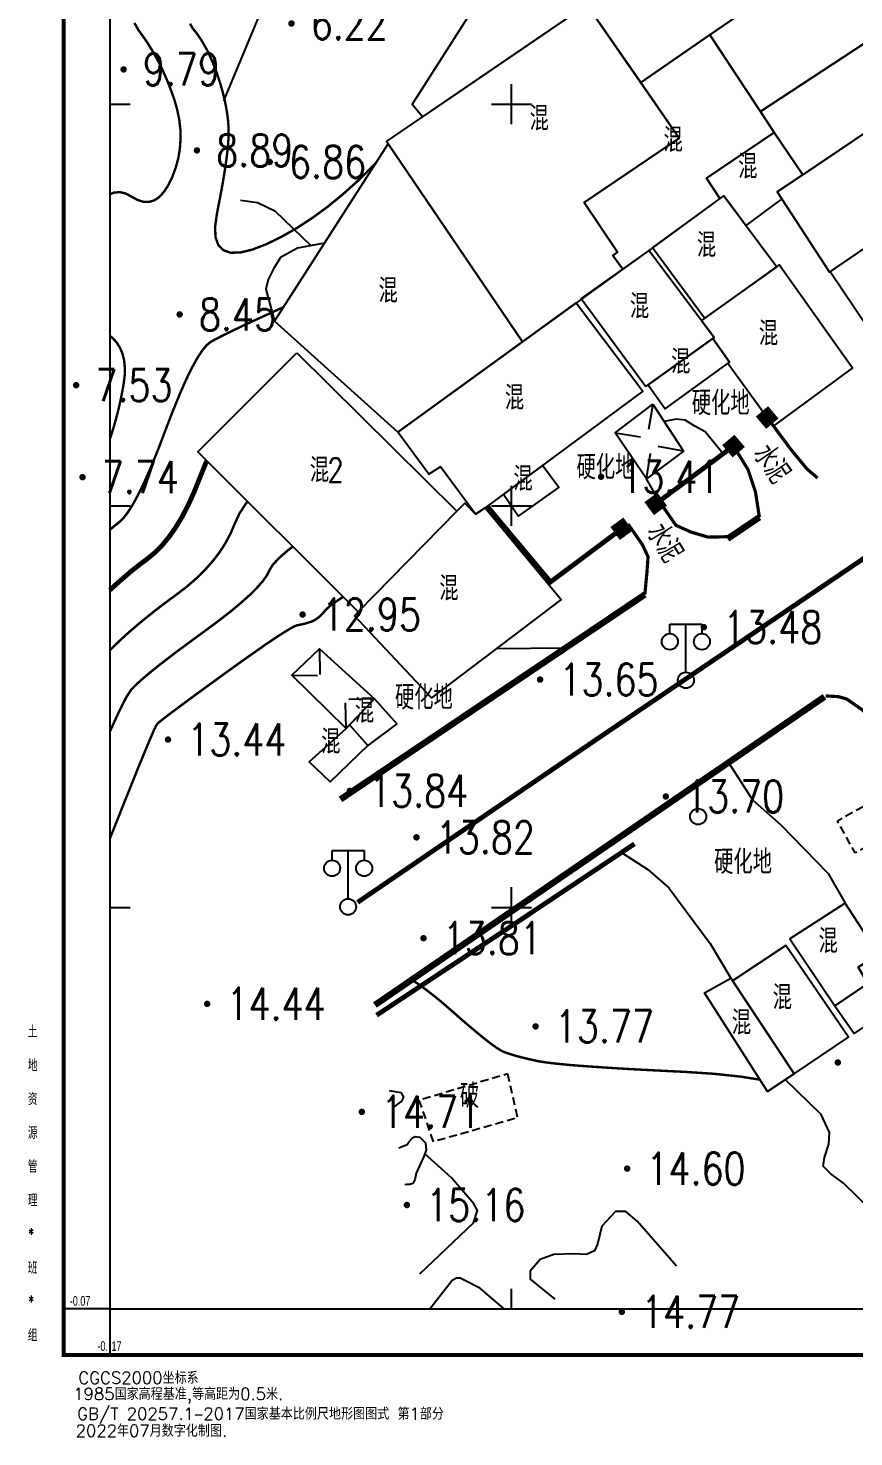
# Model space of a CAD drawing. Extents: x -181 to 86, y -86 to 200.
# Drawn here: x -180.2 to -77.4, y -85.9 to 89.5 of the extents above; entities that cross this region are included whole.
import ezdxf
from ezdxf.enums import TextEntityAlignment as Align

# ---------------------------------------------------------------- set-up
doc = ezdxf.new("R2010")
doc.units = 0
doc.header["$LTSCALE"] = 0.5
doc.linetypes.add('X2', pattern=[10, 8, -2])
doc.linetypes.add('X5', pattern=[3, 2, -1])
doc.layers.get('0').update_dxf_attribs({"linetype": 'CONTINUOUS'})
for name, color, linetype in [('DGX', 2, 'CONTINUOUS'), ('DLDW', 11, 'CONTINUOUS'), ('DLSS', 4, 'CONTINUOUS'), ('GCD', 1, 'CONTINUOUS'), ('GXYZ', 2, 'CONTINUOUS'), ('JMD', 6, 'CONTINUOUS'), ('TK', 7, 'CONTINUOUS'), ('ZBTZ', 3, 'CONTINUOUS'), ('ZJ', 7, 'CONTINUOUS')]:
    doc.layers.add(name, color=color, linetype=linetype)
doc.styles.add('HZ', font='rs.shx', dxfattribs={"width": 0.8, "bigfont": 'hztxt.shx'})
doc.styles.add('中等线体', font='')
doc.styles.get('中等线体').set_extended_font_data('FZZhongDengXian-Z07S')
doc.linetypes.add('1161', pattern='A,0,[149,AAA.SHX,S=0.15,R=0,X=0,Y=0],-1.6', length=1.6)
doc.linetypes.add('443', pattern='A,5,[169,AAA.SHX,S=0.83,R=0,X=0,Y=0],5', length=10)

# ---------------------------------------------------------------- blocks, each defined once
blk = doc.blocks.new('GC200')
at = {"linetype": 'Continuous', "const_width": 0.2, "flags": 128}
blk.add_lwpolyline([(-0.1, 0, 1), (0.1, 0, 1)], format="xyb", close=True, dxfattribs=at)
blk = doc.blocks.new('gc002')
at = {"const_width": 1}
blk.add_lwpolyline([(-0.5, 0), (0.5, 0)], dxfattribs=at)
blk = doc.blocks.new('gc097')
for p, q in [((-1, 2.9), (-1, 3.5)), ((-1, 3.5), (1, 3.5)), ((0, 0.5), (0, 3.5)), ((1, 3.5), (1, 2.9))]:
    blk.add_line(p, q)
for centre in [(-1, 2.4), (1, 2.4), (0, 0)]:
    blk.add_circle(centre, 0.5)
blk = doc.blocks.new('gc170')
at = {"linetype": 'Continuous'}
blk.add_circle((0, 0), 0.5, dxfattribs=at)

msp = doc.modelspace()

# ---------------------------------------------------------------- linework, layer by layer
at = {"layer": 'DGX', "linetype": 'Continuous', "const_width": 0.3, "flags": 128}
for points, elevation in [([(-166.96, 90.14), (-166.44, 89.21), (-165.76, 88.28), (-165.12, 87.32), (-164.51, 86.3), (-163.93, 85.25), (-163.39, 84.14), (-162.89, 82.99), (-162.42, 81.8), (-161.98, 80.56), (-161.62, 79.3), (-161.37, 78.06), (-161.23, 76.83), (-161.21, 75.62), (-161.3, 74.43), (-161.5, 73.25), (-161.82, 72.08), (-162.24, 70.94), (-162.75, 69.9), (-163.29, 69.07), (-163.86, 68.45), (-164.47, 68.04), (-165.12, 67.84), (-165.8, 67.84), (-166.52, 68.06), (-167.28, 68.48), (-168.04, 68.89), (-168.79, 69.06), (-169.52, 68.99), (-170, 68.79)], 9), ([(-160.03, 90.03), (-159.69, 89.44), (-159.22, 88.86), (-158.78, 88.23), (-158.36, 87.54), (-157.95, 86.81), (-157.57, 86.03), (-157.2, 85.19), (-156.85, 84.31), (-156.52, 83.37), (-156.22, 82.42), (-155.96, 81.5), (-155.74, 80.61), (-155.56, 79.75), (-155.42, 78.91), (-155.31, 78.1), (-155.25, 77.32), (-155.23, 76.57), (-155.24, 75.77), (-155.31, 74.83), (-155.42, 73.76), (-155.58, 72.55), (-155.79, 71.21), (-156.04, 69.74), (-156.34, 68.13), (-156.68, 66.39), (-156.91, 64.75), (-156.86, 63.45), (-156.51, 62.47), (-155.89, 61.83), (-154.98, 61.51), (-153.78, 61.54), (-152.3, 61.89), (-150.54, 62.57), (-148.64, 63.5), (-146.74, 64.58), (-144.84, 65.82), (-142.95, 67.2), (-141.06, 68.74), (-139.17, 70.43), (-137.29, 72.28), (-136.88, 72.72)], 8), ([(-170, 27.02), (-169.52, 27.43), (-168.93, 27.89), (-168.37, 28.41), (-167.77, 29.19), (-167.11, 30.23), (-166.41, 31.53), (-165.66, 33.09), (-164.86, 34.91), (-164.01, 36.99), (-163.12, 39.34), (-162.22, 41.68), (-161.38, 43.74), (-160.6, 45.54), (-159.86, 47.06), (-159.18, 48.3), (-158.55, 49.28), (-157.98, 49.98), (-157.46, 50.41), (-156.84, 50.75), (-156, 51.18), (-154.92, 51.71), (-153.61, 52.34), (-152.07, 53.06), (-150.29, 53.87), (-148.4, 54.73)], 9), ([(-170, 51.15), (-169.66, 50.88), (-169.15, 50.31), (-168.74, 49.66), (-168.44, 48.93), (-168.24, 48.13), (-168.15, 47.25), (-168.16, 46.3), (-168.28, 45.27), (-168.47, 44.2), (-168.68, 43.14), (-168.92, 42.09), (-169.19, 41.03), (-169.48, 39.98), (-169.8, 38.94), (-170, 38.33)], 8), ([(-170, 12.01), (-169.64, 12.38), (-168.75, 13.24), (-167.78, 14.13), (-166.73, 15.04), (-165.61, 15.97), (-164.42, 16.92), (-163.15, 17.89), (-161.81, 18.88), (-160.48, 19.89), (-159.28, 20.93), (-158.19, 22), (-157.21, 23.1), (-156.35, 24.22), (-155.61, 25.37), (-154.98, 26.56), (-154.47, 27.76), (-153.9, 29), (-153.1, 30.24), (-152.86, 30.54)], 11), ([(-170, 1.91), (-168.89, 4.34), (-167.94, 6.21), (-167.31, 7.17), (-166.76, 7.71), (-166.05, 8.36), (-165.17, 9.11), (-164.12, 9.96), (-162.9, 10.91), (-161.52, 11.96), (-159.96, 13.11), (-158.24, 14.37), (-156.54, 15.63), (-155.03, 16.8), (-153.72, 17.89), (-152.61, 18.88), (-151.7, 19.79), (-150.98, 20.61), (-150.46, 21.34), (-150.14, 21.98), (-149.73, 22.65), (-148.96, 23.49), (-147.81, 24.49), (-147.23, 24.92)], 12), ([(-170, -11.41), (-168.39, -7.37), (-166.65, -3.03), (-165.36, 0.11), (-164.53, 2.06), (-164.16, 2.81), (-163.9, 3.04), (-163.41, 3.43), (-162.69, 3.99), (-161.74, 4.7), (-160.55, 5.58), (-159.14, 6.62), (-157.49, 7.82), (-155.61, 9.19), (-153.73, 10.54), (-152.06, 11.72), (-150.62, 12.73), (-149.39, 13.56), (-148.38, 14.21), (-147.59, 14.69), (-147.02, 15), (-146.67, 15.13), (-146.43, 15.17), (-146.2, 15.22), (-145.96, 15.27), (-145.74, 15.33), (-145.51, 15.39), (-145.29, 15.46), (-145.08, 15.53), (-144.86, 15.6), (-144.65, 15.7), (-144.44, 15.81), (-144.22, 15.96), (-144, 16.13), (-143.78, 16.32), (-143.56, 16.55), (-143.34, 16.8), (-143.11, 17.07), (-142.67, 17.48), (-141.8, 18.11), (-140.97, 18.67)], 13), ([(-132.42, -29.01), (-132.09, -29.22), (-131.02, -29.97), (-129.89, -30.83), (-128.7, -31.8), (-127.45, -32.88), (-126.23, -33.96), (-125.12, -34.91), (-124.14, -35.73), (-123.28, -36.43), (-122.53, -37.01), (-121.9, -37.45), (-121.39, -37.78), (-121, -37.98), (-120.65, -38.11), (-120.24, -38.25), (-119.78, -38.39), (-119.28, -38.54), (-118.72, -38.68), (-118.12, -38.83), (-117.46, -38.98), (-116.76, -39.14), (-115.83, -39.29), (-114.52, -39.45), (-112.82, -39.62), (-110.73, -39.78), (-108.25, -39.95), (-105.38, -40.13), (-102.12, -40.3), (-98.48, -40.48), (-94.82, -40.72), (-91.52, -41.07), (-89.09, -41.45)], 14)]:
    msp.add_lwpolyline(points, dxfattribs=dict(at, elevation=elevation))
at = {"layer": 'DGX', "color": 3, "linetype": 'Continuous', "const_width": 0.6, "elevation": 10, "flags": 128}
msp.add_lwpolyline([(-170, 19.51), (-169.34, 20.13), (-168.32, 21.03), (-167.32, 21.88), (-166.33, 22.66), (-165.37, 23.38), (-164.43, 24.15), (-163.52, 25.06), (-162.65, 26.11), (-161.81, 27.31), (-161.01, 28.65), (-160.23, 30.14), (-159.5, 31.77), (-158.79, 33.55), (-158.06, 35.34), (-157.93, 35.6)], dxfattribs=at)
at = {"layer": 'DLSS', "linetype": 'Continuous', "flags": 128}
for points, const_width in [([(-43.08, 45.83), (-73.69, 25.12), (-90.67, 13.62), (-109.6, 0.8), (-127.99, -11.74), (-139.16, -19.37)], 0.6), ([(-88.02, 40.78), (-85.21, 37), (-83.23, 34.59), (-81.9, 33.46)], 0.4), ([(-101.54, 30.46), (-99.54, 27.57), (-97.64, 26.72), (-95.51, 26.1), (-92.73, 26.16)], 0.4), ([(-93.12, 25.89), (-89.15, 28.57)], 0.8), ([(-141.3, -6.55), (-104.34, 18.32), (-103.41, 18.95)], 0.8), ([(-81.04, 6.23), (-137.02, -32.16)], 0.8)]:
    msp.add_lwpolyline(points, dxfattribs=dict(at, const_width=const_width))
at = {"layer": 'DLSS', "linetype": 'X2', "const_width": 0.4, "flags": 128}
for points in [[(-92.37, 37.44), (-90.56, 34.5), (-89.63, 31.7), (-89.15, 28.57)], [(-105.5, 27.73), (-103.72, 25.17), (-103.01, 23.66), (-103.15, 21.7), (-103.41, 18.95)], [(-80.9, 6.33), (-79.33, 6.24), (-78.29, 5.95), (-76.39, 4.63), (-73.8, 2.32), (-71.55, -0.53), (-70.7, -2.36), (-69.8, -4.58), (-66.94, -9.29), (-63.32, -16.75), (-60.49, -24.16), (-57.97, -31.56), (-57.22, -32.83), (-54.28, -36.72), (-52.42, -38.34), (-47.34, -41.12), (-34.48, -46.99)]]:
    msp.add_lwpolyline(points, dxfattribs=at)
at = {"layer": 'JMD', "linetype": 'Continuous'}
for p, q in [((-102.42, 42.65), (-102.95, 39.5)), ((-107.09, 39.1), (-103.94, 38.58)), ((-98.58, 36.82), (-101.73, 37.38)), ((-103.22, 33.37), (-102.69, 36.53)), ((-143.9, 12.19), (-143.87, 8.99)), ((-147.36, 8.92), (-144.16, 8.89)), ((-140.61, 2.28), (-140.66, 5.48)), ((-137.07, 5.98), (-140.27, 5.87))]:
    msp.add_line(p, q, dxfattribs=at)
at = {"layer": 'JMD', "linetype": 'Continuous', "flags": 128}
for points in [[(-131.08, 78.43), (-132.37, 79.96), (-122.14, 96.07), (-115.96, 97.7), (-113.54, 97.99), (-110.25, 93.06), (-83.9, 110.53), (-77.42, 100.92), (-95.32, 88.66), (-103.9, 82.7), (-110.62, 92.39)], [(-77.42, 100.92), (-75.86, 101.99), (-74.95, 100.5), (-70.16, 103.66), (-64.4, 95.28), (-89.02, 79.09), (-95.32, 88.66)], [(-64.4, 95.28), (-58.91, 87.32), (-65.29, 83.08), (-65.57, 83.49), (-83.76, 71.22), (-87.32, 76.5), (-89.02, 79.09)], [(-135.38, 75.05), (-135.59, 75.36), (-110.62, 92.39), (-99.12, 75.79), (-110.97, 67.77), (-106.83, 61.59), (-107.38, 61.17), (-106.17, 59.47), (-118.62, 50.43)], [(-103.9, 82.7), (-95.32, 88.66), (-87.32, 76.5), (-95.75, 70.8), (-94.08, 68.25), (-102.44, 62.13), (-102.91, 61.79), (-106.17, 59.47), (-107.38, 61.17), (-106.83, 61.59), (-110.97, 67.77), (-99.12, 75.79)], [(-86.93, 69.08), (-80.42, 59.08), (-70.52, 65.85), (-64.22, 56.74), (-54.71, 63.04), (-60.93, 72.26), (-58.99, 73.63), (-65.57, 83.49)], [(-87.32, 76.5), (-83.76, 71.22), (-86.93, 69.08), (-86.37, 68.22), (-90.82, 64.89), (-93.59, 68.61), (-94.08, 68.25), (-95.75, 70.8)], [(-134.14, 39.16), (-149.52, 52.98), (-135.38, 75.05), (-118.62, 50.43)], [(-95.98, 53.36), (-102.44, 62.13), (-93.59, 68.61), (-86.98, 59.77)], [(-64.22, 56.74), (-74.21, 50), (-80.34, 59.14), (-70.52, 65.85)], [(-103.3, 44.85), (-94.77, 50.96), (-102.91, 61.79), (-111.33, 55.8)], [(-93.08, 47.74), (-87.39, 39.91), (-77.55, 47.13), (-86.67, 59.99), (-96.37, 53.08), (-94.77, 50.96), (-94.96, 50.82), (-92.86, 47.89)], [(-128.85, 34.84), (-130.31, 33.93), (-134.14, 39.16), (-111.96, 55.27), (-103.66, 44.27), (-123.29, 29.74), (-124.5, 28.94)], [(-103.01, 45.06), (-100.89, 42.07), (-92.86, 47.89), (-94.96, 50.82)], [(-146.73, 49.03), (-126.81, 29.34), (-139.08, 16.79), (-159.06, 36.72)], [(-102.42, 42.65), (-98.58, 36.82), (-103.22, 33.37), (-107.09, 39.1)], [(-121.01, 31.43), (-119.12, 28.73), (-114.1, 32.26), (-116.14, 35.03)], [(-126.81, 29.34), (-125.8, 30.31), (-124.5, 28.94), (-123.29, 29.74), (-113.84, 18.35), (-129.95, 6.09), (-139.56, 16.32), (-139.08, 16.79)], [(-137.07, 5.98), (-140.61, 2.28), (-147.36, 8.92), (-143.9, 12.19)], [(-137.07, 5.98), (-134.29, 2.85), (-137.91, 0.16), (-140.19, 2.73)], [(-137.91, 0.16), (-142.58, -4.38), (-145.19, -1.88), (-140.61, 2.28), (-140.19, 2.73)], [(-74.31, -25.88), (-78.46, -19.49), (-85.36, -23.92), (-79.75, -32.24), (-75.63, -29.48), (-76.87, -27.46)], [(-84.84, -40.71), (-78.05, -36.18), (-85.84, -24.74), (-92.5, -29.14)], [(-79.75, -32.24), (-77.36, -35.71), (-70.41, -31.11), (-74.31, -25.88), (-76.87, -27.46), (-75.63, -29.48)], [(-84.84, -40.71), (-88.15, -42.92), (-95.98, -30.66), (-92.72, -28.81)]]:
    msp.add_lwpolyline(points, close=True, dxfattribs=at)
at = {"layer": 'JMD', "linetype": '443', "const_width": 0.6, "flags": 128}
for points in [[(-102.06, 30.24), (-92.37, 37.44)], [(-123.03, 29.94), (-115.15, 20.52), (-106.3, 27.14)], [(-104.7, -12.09), (-118.85, -21.54), (-136.81, -33.43)]]:
    msp.add_lwpolyline(points, dxfattribs=at)
at = {"layer": 'JMD', "linetype": 'X5', "flags": 128}
for points in [[(-69.19, -8.66), (-77.22, -13.23), (-79.44, -9.22), (-71.48, -4.78)], [(-120.52, -40.7), (-119.27, -46.21), (-129.71, -49.18), (-131.51, -43.98)]]:
    msp.add_lwpolyline(points, close=True, dxfattribs=at)
at = {"layer": 'TK', "linetype": 'Continuous'}
for p, q in [((-120, 77.5), (-120, 82.5)), ((-170, 80), (-167.5, 80)), ((-122.5, 80), (-117.5, 80)), ((-120, 27.5), (-120, 32.5)), ((-170, 30), (-167.5, 30)), ((-122.5, 30), (-117.5, 30)), ((-120, -22.5), (-120, -17.5)), ((-170, -20), (-167.5, -20)), ((-122.5, -20), (-117.5, -20)), ((-120, -70), (-120, -67.5)), ((-170, -70), (-175.75, -70)), ((-170, -70), (-170, -75.75))]:
    msp.add_line(p, q, dxfattribs=at)
at = {"layer": 'TK', "linetype": 'Continuous', "const_width": 0.5, "flags": 128}
msp.add_lwpolyline([(-175.75, -75.75), (85.75, -75.75), (85.75, 185.75), (-175.75, 185.75)], close=True, dxfattribs=at)
at = {"layer": 'TK', "linetype": 'Continuous', "flags": 128}
msp.add_lwpolyline([(-170, -70), (80, -70), (80, 180), (-170, 180)], close=True, dxfattribs=at)
at = {"layer": 'ZBTZ', "linetype": '1161', "flags": 128}
for points in [[(-155.81, 80.44), (-139.69, 119.15)], [(-144.97, 62.39), (-149.4, 66.66), (-151.64, 67.73), (-153.74, 68.02)], [(-143.28, 62.72), (-146.65, 62.07), (-148.76, 60.91), (-149.62, 59.49), (-150.3, 58.16), (-150.6, 56.96), (-149.52, 52.98)], [(-93.66, 36.48), (-95.89, 39.22), (-97.17, 39.91), (-98.37, 40.68), (-99.5, 40.8), (-101.01, 40.51)], [(-101.54, 30.46), (-103.22, 33.37)], [(-121.9, 12.22), (-113.29, 12.3)], [(-92.99, -1.96), (-89.99, -6.61), (-89.3, -7.25), (-86.47, -9.71), (-80.59, -15.79), (-78.46, -19.49)], [(-106.31, -13.17), (-103.03, -15.28), (-100.41, -17.57), (-95.29, -24.51), (-92.72, -28.81)], [(-74.94, -58), (-78.68, -54.33), (-80.25, -53.18), (-81.22, -52.21), (-81.04, -51.13), (-80.49, -49.49), (-80.43, -48.04), (-81.46, -45.8), (-85.94, -41.44)], [(-135.25, -42.8), (-133.8, -43.05), (-133.45, -43.64), (-133.72, -44.13), (-134.88, -45.01)], [(-134.05, -49.96), (-133.01, -49.54), (-132.69, -49.11), (-132.33, -48.71), (-131.99, -48.54), (-131.43, -48.62), (-130.71, -49.33), (-130.64, -50.24), (-130.96, -51.12), (-131.86, -53.09), (-132.03, -53.94), (-132.31, -54.39), (-132.65, -54.52), (-133.03, -54.52), (-133.29, -54.56)], [(-131.44, -65.61), (-124.76, -59.29), (-124.25, -57.73), (-124.68, -56.91), (-127.47, -53.69), (-130.8, -50.68)], [(-99.47, -64.67), (-104.37, -59.08), (-105.76, -57.85), (-107.06, -57.85), (-107.06, -57.85), (-108.76, -59.69), (-109.3, -61.92), (-109.68, -62.77), (-110.68, -63.23), (-112.3, -63.15), (-114.76, -63.23), (-116.45, -63.84), (-117.68, -65.3), (-117.68, -66.3), (-114.61, -68.8)], [(-130.19, -70), (-127.38, -66.4), (-126.84, -66.13), (-126.39, -66.13), (-125.73, -66.46), (-124.1, -67.3), (-120.96, -70)]]:
    msp.add_lwpolyline(points, dxfattribs=at)

# ---------------------------------------------------------------- block references
at = {"layer": 'DLDW', "linetype": 'Continuous', "xscale": 2, "yscale": 2}
for p in [(-98.3, 8.28), (-140.35, -19.93)]:
    msp.add_blockref('gc097', p, dxfattribs=at)
at = {"layer": 'GCD', "linetype": 'Continuous'}
ref = msp.add_blockref('GC200', (-147.4, 90.06, 6.22), dxfattribs=dict(at, xscale=2, yscale=2, zscale=2))
ref.add_attrib('height', '6.22', dxfattribs={"linetype": 'Continuous', "height": 4, "style": 'HZ', "width": 0.8}).set_placement((-145, 90.06, 6.22), align=Align.MIDDLE_LEFT)
ref = msp.add_blockref('GC200', (-168.3, 84.34, 9.79), dxfattribs=dict(at, xscale=2, yscale=2, zscale=2))
ref.add_attrib('height', '9.79', dxfattribs={"linetype": 'Continuous', "height": 4, "style": 'HZ', "width": 0.8}).set_placement((-165.9, 84.34, 9.79), align=Align.MIDDLE_LEFT)
ref = msp.add_blockref('GC200', (-159.17, 74.25, 8.89), dxfattribs=dict(at, xscale=2, yscale=2, zscale=2))
ref.add_attrib('height', '8.89', dxfattribs={"linetype": 'Continuous', "height": 4, "style": 'HZ', "width": 0.8}).set_placement((-156.77, 74.25, 8.89), align=Align.MIDDLE_LEFT)
ref = msp.add_blockref('GC200', (-150.11, 72.81, 6.86), dxfattribs=dict(at, xscale=2, yscale=2, zscale=2))
ref.add_attrib('height', '6.86', dxfattribs={"linetype": 'Continuous', "height": 4, "style": 'HZ', "width": 0.8}).set_placement((-147.71, 72.81, 6.86), align=Align.MIDDLE_LEFT)
ref = msp.add_blockref('GC200', (-161.32, 53.83, 8.45), dxfattribs=dict(at, xscale=2, yscale=2, zscale=2))
ref.add_attrib('height', '8.45', dxfattribs={"linetype": 'Continuous', "height": 4, "style": 'HZ', "width": 0.8}).set_placement((-158.92, 53.83, 8.45), align=Align.MIDDLE_LEFT)
ref = msp.add_blockref('GC200', (-174.21, 45.02, 7.53), dxfattribs=dict(at, xscale=2, yscale=2, zscale=2))
ref.add_attrib('height', '7.53', dxfattribs={"linetype": 'Continuous', "height": 4, "style": 'HZ', "width": 0.8}).set_placement((-171.81, 45.02, 7.53), align=Align.MIDDLE_LEFT)
ref = msp.add_blockref('GC200', (-173.42, 33.57, 7.74), dxfattribs=dict(at, xscale=2, yscale=2, zscale=2))
ref.add_attrib('height', '7.74', dxfattribs={"linetype": 'Continuous', "height": 4, "style": 'HZ', "width": 0.8}).set_placement((-171.02, 33.57, 7.74), align=Align.MIDDLE_LEFT)
ref = msp.add_blockref('GC200', (-108.86, 33.62, 13.41), dxfattribs=dict(at, xscale=2, yscale=2, zscale=2))
ref.add_attrib('height', '13.41', dxfattribs={"linetype": 'Continuous', "height": 4, "style": 'HZ', "width": 0.8}).set_placement((-106.46, 33.62, 13.41), align=Align.MIDDLE_LEFT)
ref = msp.add_blockref('GC200', (-146.02, 16.46, 12.95), dxfattribs=dict(at, xscale=2, yscale=2, zscale=2))
ref.add_attrib('height', '12.95', dxfattribs={"linetype": 'Continuous', "height": 4, "style": 'HZ', "width": 0.8}).set_placement((-143.62, 16.46, 12.95), align=Align.MIDDLE_LEFT)
ref = msp.add_blockref('GC200', (-96.06, 14.89, 13.48), dxfattribs=dict(at, xscale=2, yscale=2, zscale=2))
ref.add_attrib('height', '13.48', dxfattribs={"linetype": 'Continuous', "height": 4, "style": 'HZ', "width": 0.8}).set_placement((-93.66, 14.89, 13.48), align=Align.MIDDLE_LEFT)
ref = msp.add_blockref('GC200', (-116.45, 8.36, 13.65), dxfattribs=dict(at, xscale=2, yscale=2, zscale=2))
ref.add_attrib('height', '13.65', dxfattribs={"linetype": 'Continuous', "height": 4, "style": 'HZ', "width": 0.8}).set_placement((-114.05, 8.36, 13.65), align=Align.MIDDLE_LEFT)
ref = msp.add_blockref('GC200', (-162.77, 0.89, 13.44), dxfattribs=dict(at, xscale=2, yscale=2, zscale=2))
ref.add_attrib('height', '13.44', dxfattribs={"linetype": 'Continuous', "height": 4, "style": 'HZ', "width": 0.8}).set_placement((-160.37, 0.89, 13.44), align=Align.MIDDLE_LEFT)
ref = msp.add_blockref('GC200', (-140.14, -5.49, 13.84), dxfattribs=dict(at, xscale=2, yscale=2, zscale=2))
ref.add_attrib('height', '13.84', dxfattribs={"linetype": 'Continuous', "height": 4, "style": 'HZ', "width": 0.8}).set_placement((-137.74, -5.49, 13.84), align=Align.MIDDLE_LEFT)
ref = msp.add_blockref('GC200', (-100.8, -6.19, 13.7), dxfattribs=dict(at, xscale=2, yscale=2, zscale=2))
ref.add_attrib('height', '13.70', dxfattribs={"linetype": 'Continuous', "height": 4, "style": 'HZ', "width": 0.8}).set_placement((-98.4, -6.19, 13.7), align=Align.MIDDLE_LEFT)
ref = msp.add_blockref('GC200', (-131.84, -11.28, 13.82), dxfattribs=dict(at, xscale=2, yscale=2, zscale=2))
ref.add_attrib('height', '13.82', dxfattribs={"linetype": 'Continuous', "height": 4, "style": 'HZ', "width": 0.8}).set_placement((-129.44, -11.28, 13.82), align=Align.MIDDLE_LEFT)
ref = msp.add_blockref('GC200', (-130.97, -23.84, 13.81), dxfattribs=dict(at, xscale=2, yscale=2, zscale=2))
ref.add_attrib('height', '13.81', dxfattribs={"linetype": 'Continuous', "height": 4, "style": 'HZ', "width": 0.8}).set_placement((-128.57, -23.84, 13.81), align=Align.MIDDLE_LEFT)
ref = msp.add_blockref('GC200', (-157.89, -32.01, 14.44), dxfattribs=dict(at, xscale=2, yscale=2, zscale=2))
ref.add_attrib('height', '14.44', dxfattribs={"linetype": 'Continuous', "height": 4, "style": 'HZ', "width": 0.8}).set_placement((-155.49, -32.01, 14.44), align=Align.MIDDLE_LEFT)
ref = msp.add_blockref('GC200', (-117.01, -34.82, 13.77), dxfattribs=dict(at, xscale=2, yscale=2, zscale=2))
ref.add_attrib('height', '13.77', dxfattribs={"linetype": 'Continuous', "height": 4, "style": 'HZ', "width": 0.8}).set_placement((-114.61, -34.82, 13.77), align=Align.MIDDLE_LEFT)
ref = msp.add_blockref('GC200', (-79.38, -39.32, 13.9), dxfattribs=dict(at, xscale=2, yscale=2, zscale=2))
ref.add_attrib('height', '13.90', dxfattribs={"linetype": 'Continuous', "height": 4, "style": 'HZ', "width": 0.8}).set_placement((-76.98, -39.32, 13.9), align=Align.MIDDLE_LEFT)
ref = msp.add_blockref('GC200', (-138.64, -45.46, 14.71), dxfattribs=dict(at, xscale=2, yscale=2, zscale=2))
ref.add_attrib('height', '14.71', dxfattribs={"linetype": 'Continuous', "height": 4, "style": 'HZ', "width": 0.8}).set_placement((-136.24, -45.46, 14.71), align=Align.MIDDLE_LEFT)
ref = msp.add_blockref('GC200', (-105.61, -52.53, 14.6), dxfattribs=dict(at, xscale=2, yscale=2, zscale=2))
ref.add_attrib('height', '14.60', dxfattribs={"linetype": 'Continuous', "height": 4, "style": 'HZ', "width": 0.8}).set_placement((-103.21, -52.53, 14.6), align=Align.MIDDLE_LEFT)
ref = msp.add_blockref('GC200', (-133.03, -57.06, 15.16), dxfattribs=dict(at, xscale=2, yscale=2, zscale=2))
ref.add_attrib('height', '15.16', dxfattribs={"linetype": 'Continuous', "height": 4, "style": 'HZ', "width": 0.8}).set_placement((-130.63, -57.06, 15.16), align=Align.MIDDLE_LEFT)
ref = msp.add_blockref('GC200', (-106.27, -70.36, 14.77), dxfattribs=dict(at, xscale=2, yscale=2, zscale=2))
ref.add_attrib('height', '14.77', dxfattribs={"linetype": 'Continuous', "height": 4, "style": 'HZ', "width": 0.8}).set_placement((-103.87, -70.36, 14.77), align=Align.MIDDLE_LEFT)
at = {"layer": 'GXYZ', "linetype": 'Continuous', "xscale": 2, "yscale": 2}
msp.add_blockref('gc170', (-96.77, -8.69), dxfattribs=at)
at = {"layer": 'JMD', "linetype": 'Continuous', "yscale": 2, "zscale": 2}
for p, xscale, rotation in [((-88.18, 40.99), 2.000000000109704, 220.2191926753071), ((-92.37, 37.44), 1.999999999904839, 40.53294252884724), ((-102.06, 30.24), 1.999999999927104, 216.1523994459945), ((-106.3, 27.14), 1.999999999927104, 36.15239944599454)]:
    msp.add_blockref('gc002', p, dxfattribs=dict(at, xscale=xscale, rotation=rotation))

# ---------------------------------------------------------------- texts
at = {"layer": 'JMD', "linetype": 'Continuous', "style": 'HZ', "width": 0.8}
for s, p in [('混', (-116.56, 76.74)), ('混', (-99.88, 74.06)), ('混', (-90.59, 70.75)), ('混', (-95.73, 60.97)), ('混', (-135.36, 55.29)), ('混', (-104.07, 53.34)), ('混', (-88.02, 49.96)), ('混', (-98.94, 46.45)), ('混', (-119.64, 41.96)), ('混', (-143.92, 32.95)), ('2', (-141.92, 32.95)), ('混', (-118.57, 31.87)), ('混', (-127.8, 18.22)), ('混', (-138.31, 2.98)), ('混', (-142.5, -0.86)), ('混', (-80.58, -25.68)), ('混', (-86.3, -32.71)), ('混', (-91.39, -35.84))]:
    msp.add_text(s, height=3, dxfattribs=at).set_placement(p, align=Align.CENTER)
at = {"layer": 'JMD', "color": 0, "linetype": 'Continuous', "style": 'HZ', "width": 0.8}
for s, p in [('土', (-180.22, -36.23)), ('地', (-180.22, -40.43)), ('资', (-180.22, -44.63)), ('源', (-180.22, -48.83)), ('管', (-180.22, -53.03)), ('理', (-180.22, -57.23)), ('*', (-180.22, -61.43)), ('班', (-180.22, -65.63)), ('*', (-180.22, -69.83)), ('组', (-180.22, -74.03))]:
    msp.add_text(s, height=1.5, dxfattribs=at).set_placement(p)
at = {"layer": 'JMD', "linetype": 'X5', "style": 'HZ', "width": 0.8}
msp.add_text('破', height=3, dxfattribs=at).set_placement((-125.24, -44.99), align=Align.CENTER)
at = {"layer": 'TK', "linetype": 'Continuous', "style": '中等线体', "width": 0.7}
for s, p in [('-0.07', (-175, -69)), ('17', (-169.8, -74.62))]:
    msp.add_text(s, height=1.2, dxfattribs=at).set_placement(p, align=Align.MIDDLE_LEFT)
msp.add_text('-0.', height=1.2, dxfattribs=at).set_placement((-170.25, -74.62), align=Align.MIDDLE_RIGHT)
at = {"layer": 'TK', "linetype": 'Continuous', "style": 'HZ'}
for s, p in [('CGCS2000坐标系', (-173.93, -78.57)), ('1985国家高程基准,等高距为0.5米.', (-174.57, -80.58)), ('GB/T 20257.1—2017国家基本比例尺地形图图式 第1部分', (-174.08, -83.05)), ('2022年07月数字化制图.', (-174.27, -85.17))]:
    msp.add_text(s, height=1.5, dxfattribs=at).set_placement(p, align=Align.MIDDLE_LEFT)
at = {"layer": 'ZJ', "linetype": 'Continuous', "style": 'HZ', "width": 0.8}
for p in [(-93.96, 41.29), (-108.31, 33.3), (-130.92, 4.64), (-91.18, -15.84)]:
    msp.add_text('硬化地', height=3, dxfattribs=at).set_placement(p, align=Align.CENTER)
for rotation, p in [(304.804, (-88.83, 34.41)), (301.3767, (-102.19, 24.66))]:
    msp.add_text('水泥', height=3, rotation=rotation, dxfattribs=at).set_placement(p, align=Align.CENTER)

doc.saveas('drawing.dxf')
